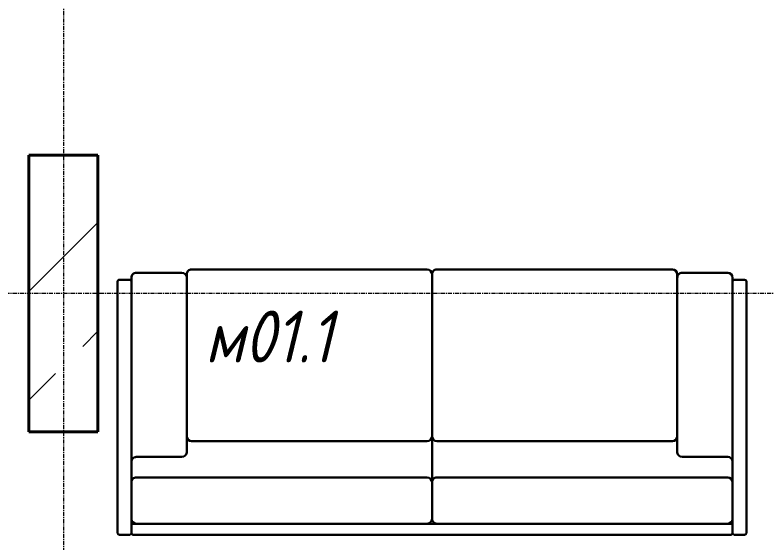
# Model space of a CAD drawing. Header units: millimetres. Extents: x -32954 to 151739, y -65671 to 56243.
# Drawn here: x -22590 to -20413, y -7562 to -6034 of the extents above; entities that cross this region are included whole.
import ezdxf

# ---------------------------------------------------------------- set-up
doc = ezdxf.new("R2010")
doc.units = ezdxf.units.MM
doc.linetypes.add('ADSK_Линия сетки', pattern=[21, 12, -3, 3, -3])
for name, color, linetype, lineweight in [('I-FURN-IDEN', 7, 'Continuous', 9), ('Оси', 7, 'Continuous', 9), ('Стены', 7, 'Continuous', 18), ('Стены разрез', 7, 'Continuous', 40), ('ТХ_оборудование', 6, 'Continuous', 30)]:
    doc.layers.add(name, color=color, linetype=linetype, lineweight=lineweight)
doc.styles.add('GOST Common_I', font='GOST_Common Italic.ttf', dxfattribs={"width": 0.9, "height": 150})

# ---------------------------------------------------------------- blocks, each defined once
blk = doc.blocks.new('Диван 3 местный 1810')
at = {"layer": 'ТХ_оборудование', "ltscale": 60}
for p, q in [((140445.3, 454735.3), (140445.3, 454007.3)), ((140450.3, 454740.3), (140480.3, 454740.3)), ((140485.3, 454735.3), (140485.3, 453996.3)), ((140490.3, 454740.3), (140985.3, 454740.3)), ((141355.3, 454740.3), (140985.3, 454740.3)), ((141355.3, 454740.3), (141725.3, 454740.3)), ((142220.3, 454740.3), (141725.3, 454740.3)), ((142225.3, 454735.3), (142225.3, 453996.3)), ((142260.3, 454740.3), (142230.3, 454740.3)), ((142265.3, 454735.3), (142265.3, 454007.3)), ((140485.3, 454708.2), (140985.3, 454708.2)), ((141355.3, 454708.2), (140985.3, 454708.2)), ((141355.3, 454708.2), (141725.3, 454708.2)), ((142225.3, 454708.2), (141725.3, 454708.2)), ((141355.3, 454694.2), (141355.3, 453986.3)), ((140499.3, 454574.2), (140985.3, 454574.2)), ((141341.3, 454574.2), (140985.3, 454574.2)), ((141369.3, 454574.2), (141725.3, 454574.2)), ((142211.3, 454574.2), (141725.3, 454574.2)), ((140499.3, 454515), (140631.3, 454515)), ((142211.3, 454515), (142079.3, 454515)), ((140645.3, 454501), (140645.3, 453986.3)), ((141355.3, 454501), (141355.3, 453986.3)), ((142065.3, 454501), (142065.3, 453986.3)), ((140659.3, 454469.7), (140985.3, 454469.7)), ((141341.3, 454469.7), (140985.3, 454469.7)), ((141369.3, 454469.7), (141725.3, 454469.7)), ((142051.3, 454469.7), (141725.3, 454469.7)), ((140450.3, 454002.3), (140480.3, 454002.3)), ((140499.3, 453982.3), (140631.3, 453982.3)), ((142211.3, 453982.3), (142079.3, 453982.3)), ((142260.3, 454002.3), (142230.3, 454002.3)), ((140659.3, 453972.3), (140985.3, 453972.3)), ((141341.3, 453972.3), (140985.3, 453972.3)), ((141369.3, 453972.3), (141725.3, 453972.3)), ((142051.3, 453972.3), (141725.3, 453972.3))]:
    blk.add_line(p, q, dxfattribs=at)
for centre, radius, start, end in [((140450.3, 454735.3), 5, 90, 180), ((140480.3, 454735.3), 5, 0, 90), ((140490.3, 454735.3), 5, 90, 180), ((142220.3, 454735.3), 5, 0, 90), ((142230.3, 454735.3), 5, 90, 180), ((142260.3, 454735.3), 5, 0, 90), ((140499.3, 454694.2), 14, 90, 180), ((141341.3, 454694.2), 14, 0, 90), ((141369.3, 454694.2), 14, 90, 180), ((142211.3, 454694.2), 14, 0, 90), ((140499.3, 454588.2), 14, 180, 270), ((141341.3, 454588.2), 14, 270, 0), ((141369.3, 454588.2), 14, 180, 270), ((142211.3, 454588.2), 14, 270, 0), ((140499.3, 454529), 14, 180, 270), ((142211.3, 454529), 14, 270, 0), ((140631.3, 454501), 14, 0, 90), ((142079.3, 454501), 14, 90, 180), ((140659.3, 454455.7), 14, 90, 180), ((141341.3, 454455.7), 14, 0, 90), ((141369.3, 454455.7), 14, 90, 180), ((142051.3, 454455.7), 14, 0, 90), ((140450.3, 454007.3), 5, 180, 270), ((140480.3, 454007.3), 5, 270, 0), ((142230.3, 454007.3), 5, 180, 270), ((142260.3, 454007.3), 5, 270, 0), ((140499.3, 453996.3), 14, 180, 270), ((140631.3, 453996.3), 14, 270, 0), ((140659.3, 453986.3), 14, 180, 270), ((141341.3, 453986.3), 14, 270, 0), ((141369.3, 453986.3), 14, 180, 270), ((142051.3, 453986.3), 14, 270, 0), ((142079.3, 453996.3), 14, 180, 270), ((142211.3, 453996.3), 14, 270, 0)]:
    blk.add_arc(centre, radius, start, end, dxfattribs=at)

msp = doc.modelspace()

# ---------------------------------------------------------------- hatches: boundary and pattern name
at = {"layer": 'Стены', "lineweight": 9}
h = msp.add_hatch(dxfattribs=at)
h.set_pattern_fill('FP_1', color=256, style=0, pattern_type=2)
h.set_pattern_definition([(45, (0, 0), (-314.309, 314.309), []), (45, (314.3, 0), (-314.309, 314.309), [222.25, -111.125])])
h.paths.add_polyline_path([(-22550, -7240), (-22350, -7240), (-22350, -6440), (-22550, -6440)])

# ---------------------------------------------------------------- linework, layer by layer
at = {"layer": 'Оси', "linetype": 'ADSK_Линия сетки'}
for p, q in [((-22450, 4287.9), (-22450, -14500)), ((2299.7, -6840), (-32136.4, -6840))]:
    msp.add_line(p, q, dxfattribs=at)
at = {"layer": 'Стены разрез'}
for p, q in [((-22350, -6440), (-22550, -6440)), ((-22550, -6440), (-22550, -7240)), ((-22350, -7240), (-22350, -6440)), ((-22550, -7240), (-22350, -7240))]:
    msp.add_line(p, q, dxfattribs=at)

# ---------------------------------------------------------------- block references
at = {"layer": 'ТХ_оборудование', "color": 1, "rotation": 180}
msp.add_blockref('Диван 3 местный 1810', (119972.2, 447202.1), dxfattribs=at)

# ---------------------------------------------------------------- texts
at = {"layer": 'I-FURN-IDEN', "insert": (-22040.2, -6889.5), "char_height": 150, "width": 346.329, "attachment_point": 1, "style": 'GOST Common_I'}
msp.add_mtext('м01.1', dxfattribs=at)

doc.saveas('drawing.dxf')
